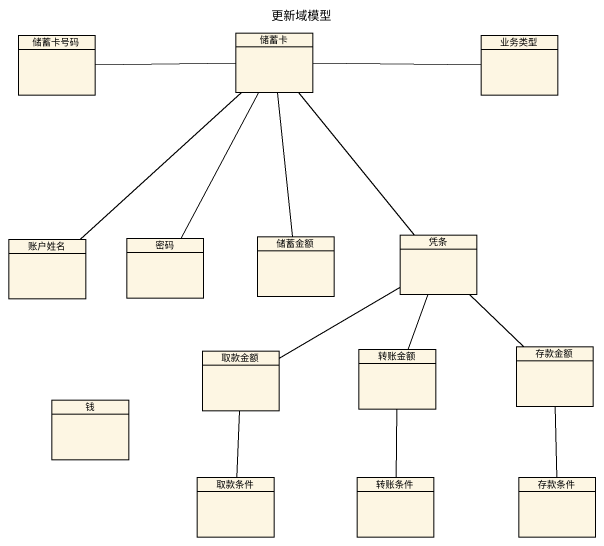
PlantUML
@startuml
title 更新域模型
hide circle
hide empty members
class 储蓄卡号码
class 储蓄卡
class 业务类型
class 储蓄金额
class 凭条
class 账户姓名
class 密码
class 取款金额
class 转账金额
class 存款金额
class 钱
class 取款条件
class 转账条件
class 存款条件
储蓄卡号码 -right- 储蓄卡
业务类型 -left- 储蓄卡
储蓄金额 -up- 储蓄卡
凭条 -up- 储蓄卡
凭条 -left- 取款金额
凭条 -- 转账金额
凭条 -- 存款金额
账户姓名 -up- 储蓄卡
密码 -up- 储蓄卡
取款金额 -- 取款条件
转账金额 -- 转账条件
存款金额 -- 存款条件
@enduml
